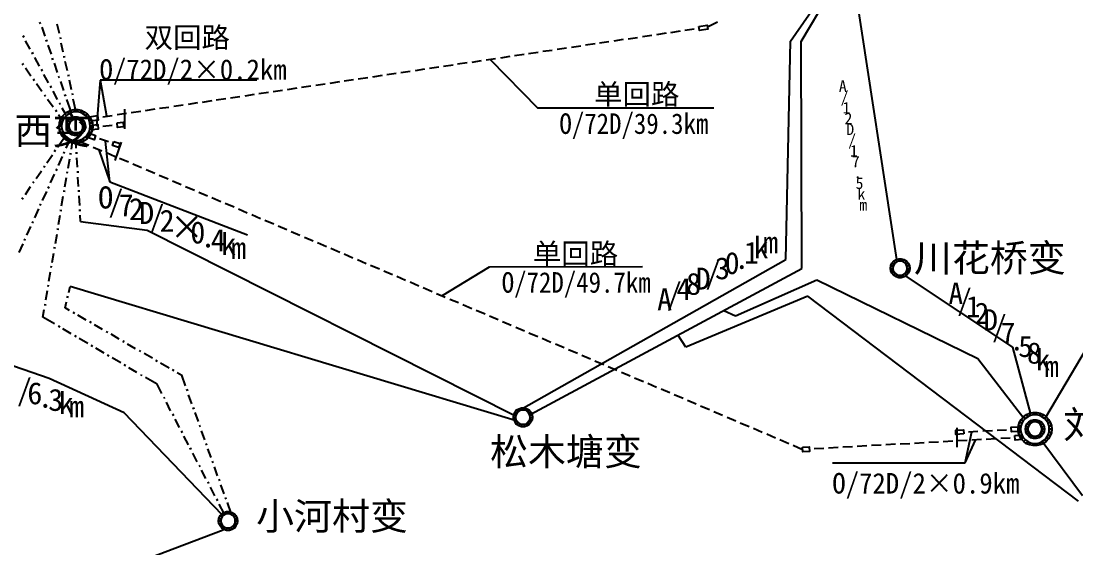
# Model space of a CAD drawing. Header units: metres. Extents: x 17 to 1341, y 17 to 859.
# Drawn here: x 500.1 to 968.8, y 304.2 to 538.3 of the extents above; entities that cross this region are included whole.
import ezdxf

# ---------------------------------------------------------------- set-up
doc = ezdxf.new("R2010")
doc.units = ezdxf.units.M
for name, color, linetype in [('LINES', 7, 'Continuous'), ('POLYLINES', 4, 'Continuous'), ('TEXTS', 3, 'Continuous')]:
    doc.layers.add(name, color=color, linetype=linetype)

msp = doc.modelspace()

# ---------------------------------------------------------------- linework, layer by layer
at = {"layer": 'LINES'}
for p, q in [((841.96, 529.34), (863.35, 560.38)), ((846.71, 529.27), (864.5, 559.37)), ((889.27, 432.36), (869.9, 558.14)), ((508.17, 537.41), (508.89, 537.7)), ((509.25, 535.54), (510.62, 531.58)), ((517.1, 532.73), (516.16, 536.9)), ((799.19, 534.74), (795.02, 534.1)), ((809.56, 537.84), (805.1, 535.61)), ((501.4, 531.65), (500.68, 531.22)), ((510.91, 529.49), (511.77, 529.78)), ((517.96, 530.78), (517.1, 530.64)), ((767.66, 530.06), (763.48, 529.42)), ((773.99, 530.93), (769.82, 530.35)), ((780.33, 531.94), (776.15, 531.29)), ((786.67, 532.87), (782.42, 532.22)), ((793, 533.81), (788.68, 533.16)), ((1056.38, 533.74), (955.29, 362.09)), ((504.14, 525.82), (502.12, 529.56)), ((511.99, 527.62), (513.43, 523.58)), ((518.83, 524.45), (517.96, 528.55)), ((736.12, 525.31), (731.95, 524.74)), ((742.46, 526.32), (738.28, 525.67)), ((748.79, 527.18), (744.62, 526.61)), ((755.13, 528.19), (750.81, 527.54)), ((761.32, 529.06), (757.15, 528.48)), ((839.87, 432.36), (841.96, 529.34)), ((847, 428.4), (846.71, 529.27)), ((505.58, 524.16), (504.71, 523.73)), ((508.24, 518.33), (506.23, 522.07)), ((513.64, 521.42), (514.51, 521.71)), ((519.69, 522.43), (518.83, 522.29)), ((520.7, 516.17), (519.76, 520.34)), ((704.59, 520.63), (700.41, 519.98)), ((710.92, 521.57), (706.75, 520.99)), ((708.47, 521.28), (729.64, 499.68)), ((717.26, 522.5), (713.08, 521.86)), ((723.59, 523.44), (719.27, 522.86)), ((729.79, 524.38), (725.61, 523.8)), ((501.11, 519.41), (500.39, 518.83)), ((504.5, 513.86), (502.05, 517.39)), ((509.61, 516.67), (508.89, 516.24)), ((514.79, 519.55), (516.16, 515.52)), ((673.05, 515.95), (668.87, 515.38)), ((679.39, 516.89), (675.21, 516.24)), ((685.72, 517.82), (681.55, 517.25)), ((692.06, 518.76), (687.74, 518.11)), ((698.25, 519.7), (694.07, 519.12)), ((506.01, 512.35), (505.29, 511.92)), ((512.27, 510.84), (510.26, 514.58)), ((516.52, 513.36), (517.24, 513.65)), ((517.6, 511.49), (518.97, 507.46)), ((521.56, 514.08), (520.7, 513.94)), ((522.43, 507.82), (521.56, 511.99)), ((535.24, 512.06), (533.66, 491.62)), ((604.79, 512.06), (535.24, 512.06)), ((535.24, 512.06), (537.98, 496.22)), ((641.51, 511.27), (637.34, 510.62)), ((647.85, 512.21), (643.67, 511.56)), ((654.19, 513.14), (649.94, 512.5)), ((660.52, 514.08), (656.2, 513.43)), ((666.71, 515.02), (662.54, 514.37)), ((509.39, 506.95), (506.95, 510.41)), ((513.64, 509.18), (512.92, 508.75)), ((516.31, 503.42), (514.29, 507.1)), ((609.98, 506.59), (605.8, 505.94)), ((616.31, 507.53), (612.14, 506.88)), ((622.65, 508.46), (618.33, 507.82)), ((628.84, 509.4), (624.67, 508.75)), ((635.18, 510.34), (631, 509.69)), ((510.91, 505.44), (510.33, 505.01)), ((514.29, 500.04), (511.84, 503.5)), ((517.67, 501.7), (516.95, 501.41)), ((519.26, 505.3), (520.12, 505.58)), ((520.34, 503.42), (522.21, 498.1)), ((523.29, 505.87), (522.43, 505.73)), ((524.44, 498.46), (523.29, 503.64)), ((578.44, 501.91), (574.27, 501.26)), ((584.78, 502.85), (580.6, 502.2)), ((591.11, 503.78), (586.79, 503.14)), ((597.31, 504.72), (593.13, 504.07)), ((603.64, 505.66), (599.47, 505.01)), ((515.95, 498.53), (515.23, 498.1)), ((519.91, 496.8), (518.32, 499.68)), ((546.91, 497.23), (542.73, 496.58)), ((546.11, 499.1), (546.11, 490.46)), ((553.24, 498.1), (549.07, 497.52)), ((559.58, 499.1), (555.26, 498.46)), ((565.77, 499.97), (561.59, 499.39)), ((572.11, 500.98), (567.93, 500.33)), ((807.83, 499.68), (729.64, 499.68)), ((518.18, 494.5), (516.74, 496.58)), ((540.57, 496.22), (536.39, 495.65)), ((540.64, 491.9), (536.39, 491.47)), ((516.31, 482.33), (519.47, 486.86)), ((521.63, 485.28), (520.05, 481.9)), ((522.43, 481.46), (523, 484.78)), ((524.59, 481.82), (524.44, 484.7)), ((530.2, 483.05), (525.95, 484.85)), ((538.99, 484.63), (534.88, 485.93)), ((539.56, 466.85), (537.55, 484.99)), ((544.6, 484.49), (541.72, 476.28)), ((511.55, 475.34), (514, 478.87)), ((515.51, 480.38), (514.79, 480.82)), ((518.32, 478.08), (516.59, 474.19)), ((518.83, 480.1), (519.55, 479.81)), ((522.43, 479.23), (521.56, 479.38)), ((525.16, 479.66), (524.3, 479.66)), ((536.03, 480.53), (532.15, 482.18)), ((534.67, 481.1), (539.56, 466.85)), ((541.94, 478.01), (537.98, 479.74)), ((510.76, 473.33), (510.04, 473.76)), ((520.99, 472.97), (521.71, 477.14)), ((525.16, 473.33), (524.87, 477.5)), ((547.77, 475.56), (543.88, 477.22)), ((553.67, 473.04), (549.71, 474.7)), ((506.8, 468.29), (509.18, 471.82)), ((514.87, 470.3), (513.07, 466.42)), ((515.37, 472.46), (516.09, 472.03)), ((519.55, 464.62), (520.27, 468.79)), ((520.99, 470.88), (520.27, 471.02)), ((525.74, 471.17), (524.87, 471.17)), ((525.59, 464.83), (525.31, 469.01)), ((559.51, 470.52), (555.62, 472.18)), ((565.41, 468.07), (561.45, 469.66)), ((502.05, 461.3), (504.35, 464.76)), ((505.87, 466.27), (505.29, 466.85)), ((511.77, 464.69), (512.63, 464.26)), ((539.56, 466.85), (600.76, 443.38)), ((571.24, 465.55), (567.35, 467.21)), ((577.15, 463.03), (573.19, 464.69)), ((501.11, 459.22), (500.39, 459.79)), ((511.34, 462.53), (509.54, 458.64)), ((518.11, 456.26), (518.83, 460.44)), ((519.69, 462.53), (518.83, 462.67)), ((526.17, 462.67), (525.31, 462.67)), ((526.17, 456.34), (525.88, 460.58)), ((582.98, 460.51), (579.09, 462.17)), ((588.88, 457.99), (584.92, 459.72)), ((507.81, 454.82), (506.08, 450.94)), ((508.31, 456.91), (509.03, 456.62)), ((594.71, 455.54), (590.83, 457.2)), ((600.62, 453.02), (596.66, 454.68)), ((516.74, 447.91), (517.46, 452.09)), ((518.25, 454.03), (517.39, 454.18)), ((526.6, 454.18), (525.74, 454.18)), ((526.46, 449.21), (526.31, 452.09)), ((606.45, 450.5), (602.56, 452.23)), ((504.35, 447.05), (502.55, 443.16)), ((504.86, 449.14), (505.58, 448.85)), ((516.81, 445.68), (515.95, 445.82)), ((556.05, 445.18), (526.53, 449.14)), ((612.35, 448.06), (608.39, 449.71)), ((618.19, 445.54), (614.3, 447.19)), ((501.26, 441.36), (502.12, 441.07)), ((515.37, 439.42), (516.09, 443.66)), ((719.42, 362.81), (556.05, 445.18)), ((624.02, 443.02), (620.13, 444.67)), ((629.92, 440.57), (626.03, 442.15)), ((500.83, 439.34), (499.03, 435.46)), ((515.37, 437.33), (514.51, 437.47)), ((635.83, 437.98), (631.87, 439.7)), ((641.66, 435.53), (637.77, 437.18)), ((513.93, 431.06), (514.65, 435.24)), ((647.49, 433.01), (643.6, 434.66)), ((653.39, 430.49), (649.51, 432.22)), ((722.23, 365.83), (839.87, 432.36)), ((512.49, 422.71), (513.21, 426.89)), ((513.93, 428.98), (513.21, 429.12)), ((659.3, 428.04), (655.34, 429.7)), ((665.13, 425.52), (661.24, 427.18)), ((687.02, 416.16), (708.19, 429.12)), ((708.19, 429.12), (776.15, 429.26)), ((726.55, 363.67), (847, 428.4)), ((670.96, 423), (667.07, 424.73)), ((676.87, 420.55), (672.98, 422.21)), ((817.48, 407.3), (853.63, 423.36)), ((853.63, 423.36), (925.19, 388.3)), ((940.82, 393.41), (893.08, 425.16)), ((511.05, 414.36), (511.77, 418.54)), ((512.63, 420.48), (511.77, 420.62)), ((521.27, 417.67), (521.85, 420.34)), ((719.63, 360.86), (521.85, 420.34)), ((682.77, 418.03), (678.81, 419.69)), ((688.6, 415.51), (684.71, 417.17)), ((512.56, 379.44), (410.25, 414.79)), ((519.69, 410.9), (520.27, 413.5)), ((521.13, 415.44), (520.27, 415.73)), ((694.43, 413.06), (690.55, 414.65)), ((849.67, 416.09), (795.45, 393.34)), ((969.91, 324.94), (849.67, 416.09)), ((509.75, 406.73), (510.33, 410.18)), ((511.19, 412.13), (510.33, 412.27)), ((521.63, 409.75), (519.62, 410.9)), ((523.72, 408.96), (523.29, 408.24)), ((700.34, 410.47), (696.45, 412.2)), ((706.24, 408.02), (702.28, 409.68)), ((812.3, 409.75), (817.48, 407.3)), ((515.01, 403.7), (509.83, 406.73)), ((528.98, 405.43), (525.38, 407.59)), ((531.07, 404.78), (530.63, 404.06)), ((536.32, 401.18), (532.72, 403.27)), ((712.07, 405.5), (708.19, 407.16)), ((717.91, 402.98), (714.02, 404.71)), ((517.1, 402.91), (516.67, 402.19)), ((522.35, 399.38), (518.61, 401.54)), ((524.44, 398.59), (524.01, 397.87)), ((538.41, 400.46), (537.98, 399.74)), ((543.67, 396.94), (540.07, 399.1)), ((723.81, 400.54), (719.92, 402.19)), ((729.71, 398.02), (725.75, 399.67)), ((795.45, 393.34), (791.92, 398.81)), ((529.7, 395.06), (525.95, 397.22)), ((531.64, 394.27), (531.21, 393.55)), ((545.75, 396.29), (545.32, 395.42)), ((551.01, 392.62), (547.41, 394.78)), ((735.55, 395.5), (731.59, 397.22)), ((741.38, 393.05), (737.49, 394.7)), ((537.04, 390.74), (533.3, 392.9)), ((538.99, 389.95), (538.55, 389.23)), ((553.1, 391.97), (552.67, 391.25)), ((558.43, 388.44), (554.75, 390.53)), ((747.28, 390.53), (743.39, 392.18)), ((753.11, 388.01), (749.23, 389.66)), ((948.81, 363.67), (940.82, 393.41)), ((544.39, 386.42), (540.64, 388.58)), ((546.33, 385.63), (545.9, 384.91)), ((560.44, 387.65), (560.01, 386.93)), ((565.84, 384.12), (562.1, 386.28)), ((759.02, 385.56), (755.06, 387.14)), ((764.85, 382.97), (760.96, 384.7)), ((925.19, 388.3), (945.71, 361.87)), ((551.59, 382.1), (547.99, 384.26)), ((553.67, 381.31), (553.24, 380.59)), ((560.51, 376.92), (555.33, 379.94)), ((567.79, 383.47), (567.35, 382.75)), ((571.46, 380.81), (569.44, 381.96)), ((573.11, 376.27), (571.46, 380.88)), ((770.75, 380.52), (766.87, 382.18)), ((776.59, 378), (772.7, 379.66)), ((545.9, 364.25), (512.56, 379.44)), ((562.67, 372.74), (560.51, 376.92)), ((782.49, 375.48), (778.53, 377.21)), ((564.04, 370.94), (563.32, 370.66)), ((574.27, 374.4), (573.4, 374.11)), ((575.99, 368.21), (574.55, 372.24)), ((788.32, 373.03), (784.43, 374.69)), ((794.23, 370.51), (790.34, 372.17)), ((566.56, 365.11), (564.69, 368.93)), ((577.15, 366.34), (576.28, 366.05)), ((800.06, 367.99), (796.17, 369.72)), ((805.96, 365.54), (802, 367.13)), ((589.46, 318.82), (545.9, 364.25)), ((567.93, 363.46), (567.21, 363.02)), ((570.52, 357.62), (568.58, 361.37)), ((578.87, 360.29), (577.43, 364.32)), ((811.79, 363.02), (807.91, 364.68)), ((817.7, 360.5), (813.81, 362.16)), ((579.88, 358.42), (579.16, 358.13)), ((581.68, 352.22), (580.24, 356.26)), ((823.53, 358.06), (819.64, 359.64)), ((829.43, 355.46), (825.47, 357.19)), ((915.83, 357.55), (915.83, 348.91)), ((927.43, 356.18), (931.67, 356.4)), ((933.76, 356.54), (938.01, 356.69)), ((571.82, 355.97), (571.1, 355.54)), ((574.48, 350.06), (572.47, 353.88)), ((835.27, 353.02), (831.38, 354.67)), ((841.17, 350.5), (837.28, 352.15)), ((914.03, 351.58), (909.86, 351.36)), ((920.44, 351.94), (916.19, 351.72)), ((919.58, 342), (922.6, 355.82)), ((919.58, 342), (924.19, 352.08)), ((921.02, 355.82), (925.27, 356.11)), ((926.85, 352.3), (922.53, 352.08)), ((933.19, 352.66), (928.94, 352.37)), ((939.52, 353.02), (935.35, 352.8)), ((575.85, 348.34), (574.99, 348.05)), ((582.76, 350.35), (582.04, 350.06)), ((584.56, 344.3), (583.12, 348.19)), ((847.36, 347.83), (843.11, 349.7)), ((856.72, 348.41), (852.55, 348.19)), ((863.13, 348.77), (858.88, 348.48)), ((869.54, 349.06), (865.22, 348.91)), ((875.87, 349.49), (871.63, 349.2)), ((882.21, 349.78), (878.03, 349.63)), ((888.55, 350.21), (884.37, 349.92)), ((894.95, 350.5), (890.71, 350.28)), ((901.36, 350.93), (897.04, 350.64)), ((907.7, 351.22), (903.45, 351)), ((971.78, 327.38), (954.14, 351.07)), ((578.37, 342.5), (576.35, 346.25)), ((585.64, 342.43), (584.92, 342.14)), ((579.74, 340.85), (579.02, 340.42)), ((582.26, 335.02), (580.31, 338.76)), ((587.44, 336.24), (586, 340.27)), ((860.68, 342), (919.58, 342)), ((583.63, 333.22), (582.91, 332.93)), ((588.52, 334.37), (587.8, 334.08)), ((586.15, 327.38), (584.27, 331.2)), ((590.32, 328.18), (588.88, 332.21)), ((587.51, 325.73), (586.79, 325.3)), ((590.32, 319.46), (588.16, 323.64)), ((591.4, 326.3), (590.68, 326.02)), ((593.42, 319.68), (591.76, 324.29)), ((589.82, 312.12), (280.79, 194.83))]:
    msp.add_line(p, q, dxfattribs=at)
at = {"layer": 'POLYLINES'}
for points in [[(801.21, 535.97), (804.95, 536.54), (805.24, 534.67), (801.5, 534.1), (801.21, 535.97)], [(801.21, 535.97), (804.95, 536.54), (805.24, 534.67), (801.5, 534.1), (801.21, 535.97)], [(520.27, 496.37), (519.26, 495.36), (518.39, 495.94), (519.55, 497.09), (520.27, 496.37)], [(520.27, 496.37), (519.26, 495.36), (518.39, 495.94), (519.55, 497.09), (520.27, 496.37)], [(521.27, 497.09), (520.27, 496.37), (519.55, 497.09), (520.7, 497.95), (521.27, 497.09)], [(521.27, 497.09), (520.27, 496.37), (519.55, 497.09), (520.7, 497.95), (521.27, 497.09)], [(522.43, 497.66), (521.27, 497.09), (520.7, 497.95), (522.14, 498.67), (522.43, 497.66)], [(522.43, 497.66), (521.27, 497.09), (520.7, 497.95), (522.14, 498.67), (522.43, 497.66)], [(523.87, 497.95), (522.43, 497.66), (522.14, 498.67), (523.72, 498.96), (523.87, 497.95)], [(523.87, 497.95), (522.43, 497.66), (522.14, 498.67), (523.72, 498.96), (523.87, 497.95)], [(525.16, 497.95), (523.87, 497.95), (523.72, 498.96), (525.31, 498.96), (525.16, 497.95)], [(525.16, 497.95), (523.87, 497.95), (523.72, 498.96), (525.31, 498.96), (525.16, 497.95)], [(526.46, 497.66), (525.16, 497.95), (525.31, 498.96), (526.75, 498.67), (526.46, 497.66)], [(526.46, 497.66), (525.16, 497.95), (525.31, 498.96), (526.75, 498.67), (526.46, 497.66)], [(527.61, 497.09), (526.46, 497.66), (526.75, 498.67), (528.19, 497.95), (527.61, 497.09)], [(527.61, 497.09), (526.46, 497.66), (526.75, 498.67), (528.19, 497.95), (527.61, 497.09)], [(528.76, 496.37), (527.61, 497.09), (528.19, 497.95), (529.48, 497.09), (528.76, 496.37)], [(528.76, 496.37), (527.61, 497.09), (528.19, 497.95), (529.48, 497.09), (528.76, 496.37)], [(529.63, 495.36), (528.76, 496.37), (529.48, 497.09), (530.49, 495.94), (529.63, 495.36)], [(529.63, 495.36), (528.76, 496.37), (529.48, 497.09), (530.49, 495.94), (529.63, 495.36)], [(518.25, 492.91), (518.11, 491.62), (516.95, 491.62), (517.24, 493.06), (518.25, 492.91)], [(518.25, 492.91), (518.11, 491.62), (516.95, 491.62), (517.24, 493.06), (518.25, 492.91)], [(518.68, 494.21), (518.25, 492.91), (517.24, 493.06), (517.67, 494.64), (518.68, 494.21)], [(518.68, 494.21), (518.25, 492.91), (517.24, 493.06), (517.67, 494.64), (518.68, 494.21)], [(519.26, 495.36), (518.68, 494.21), (517.67, 494.64), (518.39, 495.94), (519.26, 495.36)], [(519.26, 495.36), (518.68, 494.21), (517.67, 494.64), (518.39, 495.94), (519.26, 495.36)], [(521.42, 492.48), (521.27, 491.62), (520.27, 491.62), (520.41, 492.77), (521.42, 492.48)], [(521.42, 492.48), (521.27, 491.62), (520.27, 491.62), (520.41, 492.77), (521.42, 492.48)], [(521.85, 493.34), (521.42, 492.48), (520.41, 492.77), (520.84, 493.92), (521.85, 493.34)], [(521.85, 493.34), (521.42, 492.48), (520.41, 492.77), (520.84, 493.92), (521.85, 493.34)], [(522.43, 493.92), (521.85, 493.34), (520.84, 493.92), (521.71, 494.78), (522.43, 493.92)], [(522.43, 493.92), (521.85, 493.34), (520.84, 493.92), (521.71, 494.78), (522.43, 493.92)], [(523.15, 494.5), (522.43, 493.92), (521.71, 494.78), (522.71, 495.5), (523.15, 494.5)], [(523.15, 494.5), (522.43, 493.92), (521.71, 494.78), (522.71, 495.5), (523.15, 494.5)], [(524.01, 494.78), (523.15, 494.5), (522.71, 495.5), (523.87, 495.79), (524.01, 494.78)], [(524.01, 494.78), (523.15, 494.5), (522.71, 495.5), (523.87, 495.79), (524.01, 494.78)], [(524.87, 494.78), (524.01, 494.78), (523.87, 495.79), (525.02, 495.79), (524.87, 494.78)], [(524.87, 494.78), (524.01, 494.78), (523.87, 495.79), (525.02, 495.79), (524.87, 494.78)], [(525.74, 494.5), (524.87, 494.78), (525.02, 495.79), (526.17, 495.5), (525.74, 494.5)], [(525.74, 494.5), (524.87, 494.78), (525.02, 495.79), (526.17, 495.5), (525.74, 494.5)], [(526.6, 493.92), (525.74, 494.5), (526.17, 495.5), (527.18, 494.78), (526.6, 493.92)], [(526.6, 493.92), (525.74, 494.5), (526.17, 495.5), (527.18, 494.78), (526.6, 493.92)], [(527.18, 493.34), (526.6, 493.92), (527.18, 494.78), (528.04, 493.92), (527.18, 493.34)], [(527.18, 493.34), (526.6, 493.92), (527.18, 494.78), (528.04, 493.92), (527.18, 493.34)], [(527.47, 492.48), (527.18, 493.34), (528.04, 493.92), (528.47, 492.77), (527.47, 492.48)], [(527.47, 492.48), (527.18, 493.34), (528.04, 493.92), (528.47, 492.77), (527.47, 492.48)], [(527.61, 491.62), (527.47, 492.48), (528.47, 492.77), (528.76, 491.62), (527.61, 491.62)], [(527.61, 491.62), (527.47, 492.48), (528.47, 492.77), (528.76, 491.62), (527.61, 491.62)], [(530.35, 494.21), (529.63, 495.36), (530.49, 495.94), (531.21, 494.64), (530.35, 494.21)], [(530.35, 494.21), (529.63, 495.36), (530.49, 495.94), (531.21, 494.64), (530.35, 494.21)], [(530.63, 492.91), (530.35, 494.21), (531.21, 494.64), (531.79, 493.06), (530.63, 492.91)], [(530.63, 492.91), (530.35, 494.21), (531.21, 494.64), (531.79, 493.06), (530.63, 492.91)], [(530.49, 495.79), (534.09, 496.37), (534.38, 494.35), (530.78, 493.78), (530.49, 495.79)], [(530.49, 495.79), (534.09, 496.37), (534.38, 494.35), (530.78, 493.78), (530.49, 495.79)], [(530.78, 491.62), (530.63, 492.91), (531.79, 493.06), (531.93, 491.62), (530.78, 491.62)], [(530.78, 491.62), (530.63, 492.91), (531.79, 493.06), (531.93, 491.62), (530.78, 491.62)], [(531.35, 492.05), (534.23, 492.34), (534.38, 490.32), (531.5, 490.03), (531.35, 492.05)], [(531.35, 492.05), (534.23, 492.34), (534.38, 490.32), (531.5, 490.03), (531.35, 492.05)], [(542.73, 493.06), (545.47, 493.34), (545.61, 491.33), (542.87, 491.04), (542.73, 493.06)], [(542.73, 493.06), (545.47, 493.34), (545.61, 491.33), (542.87, 491.04), (542.73, 493.06)], [(518.11, 491.62), (518.25, 490.32), (517.24, 490.03), (516.95, 491.62), (518.11, 491.62)], [(518.11, 491.62), (518.25, 490.32), (517.24, 490.03), (516.95, 491.62), (518.11, 491.62)], [(518.25, 490.32), (518.68, 489.02), (517.67, 488.59), (517.24, 490.03), (518.25, 490.32)], [(518.25, 490.32), (518.68, 489.02), (517.67, 488.59), (517.24, 490.03), (518.25, 490.32)], [(518.68, 489.02), (519.26, 487.87), (518.39, 487.15), (517.67, 488.59), (518.68, 489.02)], [(518.68, 489.02), (519.26, 487.87), (518.39, 487.15), (517.67, 488.59), (518.68, 489.02)], [(519.26, 487.87), (520.27, 486.86), (519.55, 486), (518.39, 487.15), (519.26, 487.87)], [(519.26, 487.87), (520.27, 486.86), (519.55, 486), (518.39, 487.15), (519.26, 487.87)], [(521.27, 491.62), (521.42, 490.61), (520.41, 490.32), (520.27, 491.62), (521.27, 491.62)], [(521.27, 491.62), (521.42, 490.61), (520.41, 490.32), (520.27, 491.62), (521.27, 491.62)], [(521.42, 490.61), (521.85, 489.89), (520.84, 489.31), (520.41, 490.32), (521.42, 490.61)], [(521.42, 490.61), (521.85, 489.89), (520.84, 489.31), (520.41, 490.32), (521.42, 490.61)], [(521.85, 489.89), (522.43, 489.17), (521.71, 488.3), (520.84, 489.31), (521.85, 489.89)], [(521.85, 489.89), (522.43, 489.17), (521.71, 488.3), (520.84, 489.31), (521.85, 489.89)], [(522.43, 489.17), (523.15, 488.74), (522.71, 487.73), (521.71, 488.3), (522.43, 489.17)], [(522.43, 489.17), (523.15, 488.74), (522.71, 487.73), (521.71, 488.3), (522.43, 489.17)], [(523.15, 488.74), (524.01, 488.45), (523.87, 487.44), (522.71, 487.73), (523.15, 488.74)], [(523.15, 488.74), (524.01, 488.45), (523.87, 487.44), (522.71, 487.73), (523.15, 488.74)], [(524.01, 488.45), (524.87, 488.45), (525.02, 487.44), (523.87, 487.44), (524.01, 488.45)], [(524.01, 488.45), (524.87, 488.45), (525.02, 487.44), (523.87, 487.44), (524.01, 488.45)], [(524.87, 488.45), (525.74, 488.74), (526.17, 487.73), (525.02, 487.44), (524.87, 488.45)], [(524.87, 488.45), (525.74, 488.74), (526.17, 487.73), (525.02, 487.44), (524.87, 488.45)], [(525.74, 488.74), (526.6, 489.17), (527.18, 488.3), (526.17, 487.73), (525.74, 488.74)], [(525.74, 488.74), (526.6, 489.17), (527.18, 488.3), (526.17, 487.73), (525.74, 488.74)], [(526.6, 489.17), (527.18, 489.89), (528.04, 489.31), (527.18, 488.3), (526.6, 489.17)], [(526.6, 489.17), (527.18, 489.89), (528.04, 489.31), (527.18, 488.3), (526.6, 489.17)], [(527.18, 489.89), (527.47, 490.61), (528.47, 490.32), (528.04, 489.31), (527.18, 489.89)], [(527.18, 489.89), (527.47, 490.61), (528.47, 490.32), (528.04, 489.31), (527.18, 489.89)], [(527.47, 490.61), (527.61, 491.62), (528.76, 491.62), (528.47, 490.32), (527.47, 490.61)], [(527.47, 490.61), (527.61, 491.62), (528.76, 491.62), (528.47, 490.32), (527.47, 490.61)], [(528.76, 486.86), (529.63, 487.87), (530.49, 487.15), (529.48, 486), (528.76, 486.86)], [(528.76, 486.86), (529.63, 487.87), (530.49, 487.15), (529.48, 486), (528.76, 486.86)], [(529.63, 487.87), (530.35, 489.02), (531.21, 488.59), (530.49, 487.15), (529.63, 487.87)], [(529.63, 487.87), (530.35, 489.02), (531.21, 488.59), (530.49, 487.15), (529.63, 487.87)], [(530.35, 488.45), (533.23, 487.44), (532.51, 485.57), (529.77, 486.58), (530.35, 488.45)], [(530.35, 488.45), (533.23, 487.44), (532.51, 485.57), (529.77, 486.58), (530.35, 488.45)], [(530.35, 489.02), (530.63, 490.32), (531.79, 490.03), (531.21, 488.59), (530.35, 489.02)], [(530.35, 489.02), (530.63, 490.32), (531.79, 490.03), (531.21, 488.59), (530.35, 489.02)], [(530.63, 490.32), (530.78, 491.62), (531.93, 491.62), (531.79, 490.03), (530.63, 490.32)], [(530.63, 490.32), (530.78, 491.62), (531.93, 491.62), (531.79, 490.03), (530.63, 490.32)], [(520.27, 486.86), (521.27, 486), (520.7, 485.14), (519.55, 486), (520.27, 486.86)], [(520.27, 486.86), (521.27, 486), (520.7, 485.14), (519.55, 486), (520.27, 486.86)], [(521.27, 486), (522.43, 485.57), (522.14, 484.56), (520.7, 485.14), (521.27, 486)], [(521.27, 486), (522.43, 485.57), (522.14, 484.56), (520.7, 485.14), (521.27, 486)], [(522.43, 485.57), (523.87, 485.28), (523.72, 484.13), (522.14, 484.56), (522.43, 485.57)], [(522.43, 485.57), (523.87, 485.28), (523.72, 484.13), (522.14, 484.56), (522.43, 485.57)], [(523.87, 485.28), (525.16, 485.28), (525.31, 484.13), (523.72, 484.13), (523.87, 485.28)], [(523.87, 485.28), (525.16, 485.28), (525.31, 484.13), (523.72, 484.13), (523.87, 485.28)], [(525.16, 485.28), (526.46, 485.57), (526.75, 484.56), (525.31, 484.13), (525.16, 485.28)], [(525.16, 485.28), (526.46, 485.57), (526.75, 484.56), (525.31, 484.13), (525.16, 485.28)], [(526.46, 485.57), (527.61, 486), (528.19, 485.14), (526.75, 484.56), (526.46, 485.57)], [(526.46, 485.57), (527.61, 486), (528.19, 485.14), (526.75, 484.56), (526.46, 485.57)], [(527.61, 486), (528.76, 486.86), (529.48, 486), (528.19, 485.14), (527.61, 486)], [(527.61, 486), (528.76, 486.86), (529.48, 486), (528.19, 485.14), (527.61, 486)], [(541.29, 484.85), (544.17, 483.98), (543.45, 482.11), (540.71, 482.98), (541.29, 484.85)], [(541.29, 484.85), (544.17, 483.98), (543.45, 482.11), (540.71, 482.98), (541.29, 484.85)], [(888.62, 430.85), (888.04, 430.13), (887.03, 430.7), (887.9, 431.71), (888.62, 430.85)], [(888.62, 430.85), (888.04, 430.13), (887.03, 430.7), (887.9, 431.71), (888.62, 430.85)], [(889.34, 431.42), (888.62, 430.85), (887.9, 431.71), (888.91, 432.29), (889.34, 431.42)], [(889.34, 431.42), (888.62, 430.85), (887.9, 431.71), (888.91, 432.29), (889.34, 431.42)], [(890.2, 431.57), (889.34, 431.42), (888.91, 432.29), (890.06, 432.72), (890.2, 431.57)], [(890.2, 431.57), (889.34, 431.42), (888.91, 432.29), (890.06, 432.72), (890.2, 431.57)], [(891.07, 431.57), (890.2, 431.57), (890.06, 432.72), (891.21, 432.72), (891.07, 431.57)], [(891.07, 431.57), (890.2, 431.57), (890.06, 432.72), (891.21, 432.72), (891.07, 431.57)], [(891.93, 431.42), (891.07, 431.57), (891.21, 432.72), (892.51, 432.29), (891.93, 431.42)], [(891.93, 431.42), (891.07, 431.57), (891.21, 432.72), (892.51, 432.29), (891.93, 431.42)], [(892.79, 430.85), (891.93, 431.42), (892.51, 432.29), (893.51, 431.71), (892.79, 430.85)], [(892.79, 430.85), (891.93, 431.42), (892.51, 432.29), (893.51, 431.71), (892.79, 430.85)], [(893.37, 430.13), (892.79, 430.85), (893.51, 431.71), (894.23, 430.7), (893.37, 430.13)], [(893.37, 430.13), (892.79, 430.85), (893.51, 431.71), (894.23, 430.7), (893.37, 430.13)], [(887.61, 429.41), (887.47, 428.4), (886.46, 428.4), (886.6, 429.7), (887.61, 429.41)], [(887.61, 429.41), (887.47, 428.4), (886.46, 428.4), (886.6, 429.7), (887.61, 429.41)], [(887.47, 428.4), (887.61, 427.54), (886.6, 427.25), (886.46, 428.4), (887.47, 428.4)], [(887.47, 428.4), (887.61, 427.54), (886.6, 427.25), (886.46, 428.4), (887.47, 428.4)], [(888.04, 430.13), (887.61, 429.41), (886.6, 429.7), (887.03, 430.7), (888.04, 430.13)], [(888.04, 430.13), (887.61, 429.41), (886.6, 429.7), (887.03, 430.7), (888.04, 430.13)], [(887.61, 427.54), (888.04, 426.82), (887.03, 426.24), (886.6, 427.25), (887.61, 427.54)], [(887.61, 427.54), (888.04, 426.82), (887.03, 426.24), (886.6, 427.25), (887.61, 427.54)], [(888.04, 426.82), (888.62, 426.1), (887.9, 425.23), (887.03, 426.24), (888.04, 426.82)], [(888.04, 426.82), (888.62, 426.1), (887.9, 425.23), (887.03, 426.24), (888.04, 426.82)], [(892.79, 426.1), (893.37, 426.82), (894.23, 426.24), (893.51, 425.23), (892.79, 426.1)], [(892.79, 426.1), (893.37, 426.82), (894.23, 426.24), (893.51, 425.23), (892.79, 426.1)], [(893.66, 429.41), (893.37, 430.13), (894.23, 430.7), (894.81, 429.7), (893.66, 429.41)], [(893.66, 429.41), (893.37, 430.13), (894.23, 430.7), (894.81, 429.7), (893.66, 429.41)], [(893.37, 426.82), (893.66, 427.54), (894.81, 427.25), (894.23, 426.24), (893.37, 426.82)], [(893.37, 426.82), (893.66, 427.54), (894.81, 427.25), (894.23, 426.24), (893.37, 426.82)], [(893.8, 428.4), (893.66, 429.41), (894.81, 429.7), (894.95, 428.4), (893.8, 428.4)], [(893.8, 428.4), (893.66, 429.41), (894.81, 429.7), (894.95, 428.4), (893.8, 428.4)], [(893.66, 427.54), (893.8, 428.4), (894.95, 428.4), (894.81, 427.25), (893.66, 427.54)], [(893.66, 427.54), (893.8, 428.4), (894.95, 428.4), (894.81, 427.25), (893.66, 427.54)], [(888.62, 426.1), (889.34, 425.52), (888.91, 424.66), (887.9, 425.23), (888.62, 426.1)], [(888.62, 426.1), (889.34, 425.52), (888.91, 424.66), (887.9, 425.23), (888.62, 426.1)], [(889.34, 425.52), (890.2, 425.38), (890.06, 424.22), (888.91, 424.66), (889.34, 425.52)], [(889.34, 425.52), (890.2, 425.38), (890.06, 424.22), (888.91, 424.66), (889.34, 425.52)], [(890.2, 425.38), (891.07, 425.38), (891.21, 424.22), (890.06, 424.22), (890.2, 425.38)], [(890.2, 425.38), (891.07, 425.38), (891.21, 424.22), (890.06, 424.22), (890.2, 425.38)], [(891.07, 425.38), (891.93, 425.52), (892.51, 424.66), (891.21, 424.22), (891.07, 425.38)], [(891.07, 425.38), (891.93, 425.52), (892.51, 424.66), (891.21, 424.22), (891.07, 425.38)], [(891.93, 425.52), (892.79, 426.1), (893.51, 425.23), (892.51, 424.66), (891.93, 425.52)], [(891.93, 425.52), (892.79, 426.1), (893.51, 425.23), (892.51, 424.66), (891.93, 425.52)], [(721.72, 365.18), (721, 364.61), (720.28, 365.47), (721.29, 366.05), (721.72, 365.18)], [(721.72, 365.18), (721, 364.61), (720.28, 365.47), (721.29, 366.05), (721.72, 365.18)], [(722.59, 365.33), (721.72, 365.18), (721.29, 366.05), (722.44, 366.48), (722.59, 365.33)], [(722.59, 365.33), (721.72, 365.18), (721.29, 366.05), (722.44, 366.48), (722.59, 365.33)], [(723.59, 365.33), (722.59, 365.33), (722.44, 366.48), (723.74, 366.48), (723.59, 365.33)], [(723.59, 365.33), (722.59, 365.33), (722.44, 366.48), (723.74, 366.48), (723.59, 365.33)], [(724.46, 365.18), (723.59, 365.33), (723.74, 366.48), (724.89, 366.05), (724.46, 365.18)], [(724.46, 365.18), (723.59, 365.33), (723.74, 366.48), (724.89, 366.05), (724.46, 365.18)], [(725.18, 364.61), (724.46, 365.18), (724.89, 366.05), (725.9, 365.47), (725.18, 364.61)], [(725.18, 364.61), (724.46, 365.18), (724.89, 366.05), (725.9, 365.47), (725.18, 364.61)], [(719.99, 363.17), (719.85, 362.16), (718.84, 362.16), (718.99, 363.46), (719.99, 363.17)], [(719.99, 363.17), (719.85, 362.16), (718.84, 362.16), (718.99, 363.46), (719.99, 363.17)], [(719.85, 362.16), (719.99, 361.3), (718.99, 361.01), (718.84, 362.16), (719.85, 362.16)], [(719.85, 362.16), (719.99, 361.3), (718.99, 361.01), (718.84, 362.16), (719.85, 362.16)], [(720.43, 363.89), (719.99, 363.17), (718.99, 363.46), (719.56, 364.46), (720.43, 363.89)], [(720.43, 363.89), (719.99, 363.17), (718.99, 363.46), (719.56, 364.46), (720.43, 363.89)], [(719.99, 361.3), (720.43, 360.58), (719.56, 360), (718.99, 361.01), (719.99, 361.3)], [(719.99, 361.3), (720.43, 360.58), (719.56, 360), (718.99, 361.01), (719.99, 361.3)], [(721, 364.61), (720.43, 363.89), (719.56, 364.46), (720.28, 365.47), (721, 364.61)], [(721, 364.61), (720.43, 363.89), (719.56, 364.46), (720.28, 365.47), (721, 364.61)], [(725.75, 363.89), (725.18, 364.61), (725.9, 365.47), (726.62, 364.46), (725.75, 363.89)], [(725.75, 363.89), (725.18, 364.61), (725.9, 365.47), (726.62, 364.46), (725.75, 363.89)], [(726.19, 363.17), (725.75, 363.89), (726.62, 364.46), (727.19, 363.46), (726.19, 363.17)], [(726.19, 363.17), (725.75, 363.89), (726.62, 364.46), (727.19, 363.46), (726.19, 363.17)], [(725.75, 360.58), (726.19, 361.3), (727.19, 361.01), (726.62, 360), (725.75, 360.58)], [(725.75, 360.58), (726.19, 361.3), (727.19, 361.01), (726.62, 360), (725.75, 360.58)], [(726.33, 362.16), (726.19, 363.17), (727.19, 363.46), (727.34, 362.16), (726.33, 362.16)], [(726.33, 362.16), (726.19, 363.17), (727.19, 363.46), (727.34, 362.16), (726.33, 362.16)], [(726.19, 361.3), (726.33, 362.16), (727.34, 362.16), (727.19, 361.01), (726.19, 361.3)], [(726.19, 361.3), (726.33, 362.16), (727.34, 362.16), (727.19, 361.01), (726.19, 361.3)], [(945.35, 360.72), (944.78, 359.57), (943.77, 360), (944.49, 361.3), (945.35, 360.72)], [(945.35, 360.72), (944.78, 359.57), (943.77, 360), (944.49, 361.3), (945.35, 360.72)], [(946.36, 361.73), (945.35, 360.72), (944.49, 361.3), (945.64, 362.59), (946.36, 361.73)], [(946.36, 361.73), (945.35, 360.72), (944.49, 361.3), (945.64, 362.59), (946.36, 361.73)], [(947.37, 362.45), (946.36, 361.73), (945.64, 362.59), (946.79, 363.46), (947.37, 362.45)], [(947.37, 362.45), (946.36, 361.73), (945.64, 362.59), (946.79, 363.46), (947.37, 362.45)], [(948.67, 363.02), (947.37, 362.45), (946.79, 363.46), (948.23, 364.03), (948.67, 363.02)], [(948.67, 363.02), (947.37, 362.45), (946.79, 363.46), (948.23, 364.03), (948.67, 363.02)], [(949.96, 363.31), (948.67, 363.02), (948.23, 364.03), (949.82, 364.32), (949.96, 363.31)], [(949.96, 363.31), (948.67, 363.02), (948.23, 364.03), (949.82, 364.32), (949.96, 363.31)], [(950.11, 360.14), (949.24, 359.86), (948.81, 360.86), (949.96, 361.15), (950.11, 360.14)], [(950.11, 360.14), (949.24, 359.86), (948.81, 360.86), (949.96, 361.15), (950.11, 360.14)], [(951.26, 363.31), (949.96, 363.31), (949.82, 364.32), (951.4, 364.32), (951.26, 363.31)], [(951.26, 363.31), (949.96, 363.31), (949.82, 364.32), (951.4, 364.32), (951.26, 363.31)], [(950.97, 360.14), (950.11, 360.14), (949.96, 361.15), (951.11, 361.15), (950.97, 360.14)], [(950.97, 360.14), (950.11, 360.14), (949.96, 361.15), (951.11, 361.15), (950.97, 360.14)], [(951.83, 359.86), (950.97, 360.14), (951.11, 361.15), (952.27, 360.86), (951.83, 359.86)], [(951.83, 359.86), (950.97, 360.14), (951.11, 361.15), (952.27, 360.86), (951.83, 359.86)], [(952.55, 363.02), (951.26, 363.31), (951.4, 364.32), (952.84, 364.03), (952.55, 363.02)], [(952.55, 363.02), (951.26, 363.31), (951.4, 364.32), (952.84, 364.03), (952.55, 363.02)], [(953.71, 362.45), (952.55, 363.02), (952.84, 364.03), (954.28, 363.46), (953.71, 362.45)], [(953.71, 362.45), (952.55, 363.02), (952.84, 364.03), (954.28, 363.46), (953.71, 362.45)], [(954.86, 361.73), (953.71, 362.45), (954.28, 363.46), (955.58, 362.59), (954.86, 361.73)], [(954.86, 361.73), (953.71, 362.45), (954.28, 363.46), (955.58, 362.59), (954.86, 361.73)], [(955.72, 360.72), (954.86, 361.73), (955.58, 362.59), (956.59, 361.3), (955.72, 360.72)], [(955.72, 360.72), (954.86, 361.73), (955.58, 362.59), (956.59, 361.3), (955.72, 360.72)], [(956.44, 359.57), (955.72, 360.72), (956.59, 361.3), (957.31, 360), (956.44, 359.57)], [(956.44, 359.57), (955.72, 360.72), (956.59, 361.3), (957.31, 360), (956.44, 359.57)], [(720.43, 360.58), (721, 359.86), (720.28, 358.99), (719.56, 360), (720.43, 360.58)], [(720.43, 360.58), (721, 359.86), (720.28, 358.99), (719.56, 360), (720.43, 360.58)], [(721, 359.86), (721.72, 359.28), (721.29, 358.42), (720.28, 358.99), (721, 359.86)], [(721, 359.86), (721.72, 359.28), (721.29, 358.42), (720.28, 358.99), (721, 359.86)], [(721.72, 359.28), (722.59, 359.14), (722.44, 357.98), (721.29, 358.42), (721.72, 359.28)], [(721.72, 359.28), (722.59, 359.14), (722.44, 357.98), (721.29, 358.42), (721.72, 359.28)], [(722.59, 359.14), (723.59, 359.14), (723.74, 357.98), (722.44, 357.98), (722.59, 359.14)], [(722.59, 359.14), (723.59, 359.14), (723.74, 357.98), (722.44, 357.98), (722.59, 359.14)], [(723.59, 359.14), (724.46, 359.28), (724.89, 358.42), (723.74, 357.98), (723.59, 359.14)], [(723.59, 359.14), (724.46, 359.28), (724.89, 358.42), (723.74, 357.98), (723.59, 359.14)], [(724.46, 359.28), (725.18, 359.86), (725.9, 358.99), (724.89, 358.42), (724.46, 359.28)], [(724.46, 359.28), (725.18, 359.86), (725.9, 358.99), (724.89, 358.42), (724.46, 359.28)], [(725.18, 359.86), (725.75, 360.58), (726.62, 360), (725.9, 358.99), (725.18, 359.86)], [(725.18, 359.86), (725.75, 360.58), (726.62, 360), (725.9, 358.99), (725.18, 359.86)], [(919, 354.82), (915.4, 354.53), (915.4, 356.54), (918.86, 356.69), (919, 354.82)], [(919, 354.82), (915.4, 354.53), (915.4, 356.54), (918.86, 356.69), (919, 354.82)], [(943.77, 355.97), (940.17, 355.82), (940.03, 357.84), (943.63, 357.98), (943.77, 355.97)], [(943.77, 355.97), (940.17, 355.82), (940.03, 357.84), (943.63, 357.98), (943.77, 355.97)], [(944.35, 358.27), (944.2, 356.98), (943.19, 356.98), (943.34, 358.56), (944.35, 358.27)], [(944.35, 358.27), (944.2, 356.98), (943.19, 356.98), (943.34, 358.56), (944.35, 358.27)], [(944.2, 356.98), (944.35, 355.68), (943.34, 355.39), (943.19, 356.98), (944.2, 356.98)], [(944.2, 356.98), (944.35, 355.68), (943.34, 355.39), (943.19, 356.98), (944.2, 356.98)], [(944.78, 359.57), (944.35, 358.27), (943.34, 358.56), (943.77, 360), (944.78, 359.57)], [(944.78, 359.57), (944.35, 358.27), (943.34, 358.56), (943.77, 360), (944.78, 359.57)], [(947.51, 357.84), (947.37, 356.98), (946.36, 356.98), (946.51, 358.13), (947.51, 357.84)], [(947.51, 357.84), (947.37, 356.98), (946.36, 356.98), (946.51, 358.13), (947.51, 357.84)], [(947.37, 356.98), (947.51, 356.11), (946.51, 355.82), (946.36, 356.98), (947.37, 356.98)], [(947.37, 356.98), (947.51, 356.11), (946.51, 355.82), (946.36, 356.98), (947.37, 356.98)], [(947.95, 358.7), (947.51, 357.84), (946.51, 358.13), (946.94, 359.28), (947.95, 358.7)], [(947.95, 358.7), (947.51, 357.84), (946.51, 358.13), (946.94, 359.28), (947.95, 358.7)], [(948.52, 359.42), (947.95, 358.7), (946.94, 359.28), (947.8, 360.14), (948.52, 359.42)], [(948.52, 359.42), (947.95, 358.7), (946.94, 359.28), (947.8, 360.14), (948.52, 359.42)], [(949.24, 359.86), (948.52, 359.42), (947.8, 360.14), (948.81, 360.86), (949.24, 359.86)], [(949.24, 359.86), (948.52, 359.42), (947.8, 360.14), (948.81, 360.86), (949.24, 359.86)], [(952.7, 359.42), (951.83, 359.86), (952.27, 360.86), (953.42, 360.14), (952.7, 359.42)], [(952.7, 359.42), (951.83, 359.86), (952.27, 360.86), (953.42, 360.14), (952.7, 359.42)], [(953.27, 358.7), (952.7, 359.42), (953.42, 360.14), (954.14, 359.28), (953.27, 358.7)], [(953.27, 358.7), (952.7, 359.42), (953.42, 360.14), (954.14, 359.28), (953.27, 358.7)], [(953.56, 357.84), (953.27, 358.7), (954.14, 359.28), (954.71, 358.13), (953.56, 357.84)], [(953.56, 357.84), (953.27, 358.7), (954.14, 359.28), (954.71, 358.13), (953.56, 357.84)], [(953.71, 356.98), (953.56, 357.84), (954.71, 358.13), (954.86, 356.98), (953.71, 356.98)], [(953.71, 356.98), (953.56, 357.84), (954.71, 358.13), (954.86, 356.98), (953.71, 356.98)], [(953.56, 356.11), (953.71, 356.98), (954.86, 356.98), (954.71, 355.82), (953.56, 356.11)], [(953.56, 356.11), (953.71, 356.98), (954.86, 356.98), (954.71, 355.82), (953.56, 356.11)], [(956.87, 358.27), (956.44, 359.57), (957.31, 360), (957.88, 358.56), (956.87, 358.27)], [(956.87, 358.27), (956.44, 359.57), (957.31, 360), (957.88, 358.56), (956.87, 358.27)], [(956.87, 356.98), (956.87, 358.27), (957.88, 358.56), (958.03, 356.98), (956.87, 356.98)], [(956.87, 356.98), (956.87, 358.27), (957.88, 358.56), (958.03, 356.98), (956.87, 356.98)], [(956.87, 355.68), (956.87, 356.98), (958.03, 356.98), (957.88, 355.39), (956.87, 355.68)], [(956.87, 355.68), (956.87, 356.98), (958.03, 356.98), (957.88, 355.39), (956.87, 355.68)], [(941.61, 354.1), (944.63, 354.24), (944.78, 352.37), (941.75, 352.08), (941.61, 354.1)], [(941.61, 354.1), (944.63, 354.24), (944.78, 352.37), (941.75, 352.08), (941.61, 354.1)], [(944.35, 355.68), (944.78, 354.38), (943.77, 353.95), (943.34, 355.39), (944.35, 355.68)], [(944.35, 355.68), (944.78, 354.38), (943.77, 353.95), (943.34, 355.39), (944.35, 355.68)], [(944.78, 354.38), (945.35, 353.23), (944.49, 352.66), (943.77, 353.95), (944.78, 354.38)], [(944.78, 354.38), (945.35, 353.23), (944.49, 352.66), (943.77, 353.95), (944.78, 354.38)], [(945.35, 353.23), (946.36, 352.22), (945.64, 351.5), (944.49, 352.66), (945.35, 353.23)], [(945.35, 353.23), (946.36, 352.22), (945.64, 351.5), (944.49, 352.66), (945.35, 353.23)], [(946.36, 352.22), (947.37, 351.5), (946.79, 350.5), (945.64, 351.5), (946.36, 352.22)], [(946.36, 352.22), (947.37, 351.5), (946.79, 350.5), (945.64, 351.5), (946.36, 352.22)], [(947.51, 356.11), (947.95, 355.25), (946.94, 354.67), (946.51, 355.82), (947.51, 356.11)], [(947.51, 356.11), (947.95, 355.25), (946.94, 354.67), (946.51, 355.82), (947.51, 356.11)], [(947.95, 355.25), (948.52, 354.53), (947.8, 353.81), (946.94, 354.67), (947.95, 355.25)], [(947.95, 355.25), (948.52, 354.53), (947.8, 353.81), (946.94, 354.67), (947.95, 355.25)], [(948.52, 354.53), (949.24, 354.1), (948.81, 353.09), (947.8, 353.81), (948.52, 354.53)], [(948.52, 354.53), (949.24, 354.1), (948.81, 353.09), (947.8, 353.81), (948.52, 354.53)], [(949.24, 354.1), (950.11, 353.81), (949.96, 352.8), (948.81, 353.09), (949.24, 354.1)], [(949.24, 354.1), (950.11, 353.81), (949.96, 352.8), (948.81, 353.09), (949.24, 354.1)], [(950.11, 353.81), (950.97, 353.81), (951.11, 352.8), (949.96, 352.8), (950.11, 353.81)], [(950.11, 353.81), (950.97, 353.81), (951.11, 352.8), (949.96, 352.8), (950.11, 353.81)], [(950.97, 353.81), (951.83, 354.1), (952.27, 353.09), (951.11, 352.8), (950.97, 353.81)], [(950.97, 353.81), (951.83, 354.1), (952.27, 353.09), (951.11, 352.8), (950.97, 353.81)], [(951.83, 354.1), (952.7, 354.53), (953.42, 353.81), (952.27, 353.09), (951.83, 354.1)], [(951.83, 354.1), (952.7, 354.53), (953.42, 353.81), (952.27, 353.09), (951.83, 354.1)], [(952.7, 354.53), (953.27, 355.25), (954.14, 354.67), (953.42, 353.81), (952.7, 354.53)], [(952.7, 354.53), (953.27, 355.25), (954.14, 354.67), (953.42, 353.81), (952.7, 354.53)], [(953.27, 355.25), (953.56, 356.11), (954.71, 355.82), (954.14, 354.67), (953.27, 355.25)], [(953.27, 355.25), (953.56, 356.11), (954.71, 355.82), (954.14, 354.67), (953.27, 355.25)], [(953.71, 351.5), (954.86, 352.22), (955.58, 351.5), (954.28, 350.5), (953.71, 351.5)], [(953.71, 351.5), (954.86, 352.22), (955.58, 351.5), (954.28, 350.5), (953.71, 351.5)], [(954.86, 352.22), (955.72, 353.23), (956.59, 352.66), (955.58, 351.5), (954.86, 352.22)], [(954.86, 352.22), (955.72, 353.23), (956.59, 352.66), (955.58, 351.5), (954.86, 352.22)], [(955.72, 353.23), (956.44, 354.38), (957.31, 353.95), (956.59, 352.66), (955.72, 353.23)], [(955.72, 353.23), (956.44, 354.38), (957.31, 353.95), (956.59, 352.66), (955.72, 353.23)], [(956.44, 354.38), (956.87, 355.68), (957.88, 355.39), (957.31, 353.95), (956.44, 354.38)], [(956.44, 354.38), (956.87, 355.68), (957.88, 355.39), (957.31, 353.95), (956.44, 354.38)], [(847.29, 348.91), (850.31, 349.06), (850.46, 347.04), (847.43, 346.9), (847.29, 348.91)], [(847.29, 348.91), (850.31, 349.06), (850.46, 347.04), (847.43, 346.9), (847.29, 348.91)], [(947.37, 351.5), (948.67, 350.93), (948.23, 349.92), (946.79, 350.5), (947.37, 351.5)], [(947.37, 351.5), (948.67, 350.93), (948.23, 349.92), (946.79, 350.5), (947.37, 351.5)], [(948.67, 350.93), (949.96, 350.64), (949.82, 349.63), (948.23, 349.92), (948.67, 350.93)], [(948.67, 350.93), (949.96, 350.64), (949.82, 349.63), (948.23, 349.92), (948.67, 350.93)], [(949.96, 350.64), (951.26, 350.64), (951.4, 349.63), (949.82, 349.63), (949.96, 350.64)], [(949.96, 350.64), (951.26, 350.64), (951.4, 349.63), (949.82, 349.63), (949.96, 350.64)], [(951.26, 350.64), (952.55, 350.93), (952.84, 349.92), (951.4, 349.63), (951.26, 350.64)], [(951.26, 350.64), (952.55, 350.93), (952.84, 349.92), (951.4, 349.63), (951.26, 350.64)], [(952.55, 350.93), (953.71, 351.5), (954.28, 350.5), (952.84, 349.92), (952.55, 350.93)], [(952.55, 350.93), (953.71, 351.5), (954.28, 350.5), (952.84, 349.92), (952.55, 350.93)], [(589.96, 318.53), (589.39, 317.95), (588.52, 318.53), (589.24, 319.39), (589.96, 318.53)], [(589.96, 318.53), (589.39, 317.95), (588.52, 318.53), (589.24, 319.39), (589.96, 318.53)], [(590.68, 319.1), (589.96, 318.53), (589.24, 319.39), (590.25, 319.97), (590.68, 319.1)], [(590.68, 319.1), (589.96, 318.53), (589.24, 319.39), (590.25, 319.97), (590.68, 319.1)], [(591.55, 319.25), (590.68, 319.1), (590.25, 319.97), (591.4, 320.4), (591.55, 319.25)], [(591.55, 319.25), (590.68, 319.1), (590.25, 319.97), (591.4, 320.4), (591.55, 319.25)], [(592.55, 319.25), (591.55, 319.25), (591.4, 320.4), (592.7, 320.4), (592.55, 319.25)], [(592.55, 319.25), (591.55, 319.25), (591.4, 320.4), (592.7, 320.4), (592.55, 319.25)], [(593.42, 319.1), (592.55, 319.25), (592.7, 320.4), (593.85, 319.97), (593.42, 319.1)], [(593.42, 319.1), (592.55, 319.25), (592.7, 320.4), (593.85, 319.97), (593.42, 319.1)], [(594.14, 318.53), (593.42, 319.1), (593.85, 319.97), (594.86, 319.39), (594.14, 318.53)], [(594.14, 318.53), (593.42, 319.1), (593.85, 319.97), (594.86, 319.39), (594.14, 318.53)], [(594.71, 317.95), (594.14, 318.53), (594.86, 319.39), (595.58, 318.53), (594.71, 317.95)], [(594.71, 317.95), (594.14, 318.53), (594.86, 319.39), (595.58, 318.53), (594.71, 317.95)], [(588.95, 317.09), (588.81, 316.22), (587.8, 316.22), (587.95, 317.38), (588.95, 317.09)], [(588.95, 317.09), (588.81, 316.22), (587.8, 316.22), (587.95, 317.38), (588.95, 317.09)], [(588.81, 316.22), (588.95, 315.22), (587.95, 314.93), (587.8, 316.22), (588.81, 316.22)], [(588.81, 316.22), (588.95, 315.22), (587.95, 314.93), (587.8, 316.22), (588.81, 316.22)], [(589.39, 317.95), (588.95, 317.09), (587.95, 317.38), (588.52, 318.53), (589.39, 317.95)], [(589.39, 317.95), (588.95, 317.09), (587.95, 317.38), (588.52, 318.53), (589.39, 317.95)], [(588.95, 315.22), (589.39, 314.5), (588.52, 313.92), (587.95, 314.93), (588.95, 315.22)], [(588.95, 315.22), (589.39, 314.5), (588.52, 313.92), (587.95, 314.93), (588.95, 315.22)], [(589.39, 314.5), (589.96, 313.78), (589.24, 312.91), (588.52, 313.92), (589.39, 314.5)], [(589.39, 314.5), (589.96, 313.78), (589.24, 312.91), (588.52, 313.92), (589.39, 314.5)], [(594.14, 313.78), (594.71, 314.5), (595.58, 313.92), (594.86, 312.91), (594.14, 313.78)], [(594.14, 313.78), (594.71, 314.5), (595.58, 313.92), (594.86, 312.91), (594.14, 313.78)], [(595.15, 317.09), (594.71, 317.95), (595.58, 318.53), (596.15, 317.38), (595.15, 317.09)], [(595.15, 317.09), (594.71, 317.95), (595.58, 318.53), (596.15, 317.38), (595.15, 317.09)], [(594.71, 314.5), (595.15, 315.22), (596.15, 314.93), (595.58, 313.92), (594.71, 314.5)], [(594.71, 314.5), (595.15, 315.22), (596.15, 314.93), (595.58, 313.92), (594.71, 314.5)], [(595.29, 316.22), (595.15, 317.09), (596.15, 317.38), (596.3, 316.22), (595.29, 316.22)], [(595.29, 316.22), (595.15, 317.09), (596.15, 317.38), (596.3, 316.22), (595.29, 316.22)], [(595.15, 315.22), (595.29, 316.22), (596.3, 316.22), (596.15, 314.93), (595.15, 315.22)], [(595.15, 315.22), (595.29, 316.22), (596.3, 316.22), (596.15, 314.93), (595.15, 315.22)], [(589.96, 313.78), (590.68, 313.2), (590.25, 312.34), (589.24, 312.91), (589.96, 313.78)], [(589.96, 313.78), (590.68, 313.2), (590.25, 312.34), (589.24, 312.91), (589.96, 313.78)], [(590.68, 313.2), (591.55, 313.06), (591.4, 311.9), (590.25, 312.34), (590.68, 313.2)], [(590.68, 313.2), (591.55, 313.06), (591.4, 311.9), (590.25, 312.34), (590.68, 313.2)], [(591.55, 313.06), (592.55, 313.06), (592.7, 311.9), (591.4, 311.9), (591.55, 313.06)], [(591.55, 313.06), (592.55, 313.06), (592.7, 311.9), (591.4, 311.9), (591.55, 313.06)], [(592.55, 313.06), (593.42, 313.2), (593.85, 312.34), (592.7, 311.9), (592.55, 313.06)], [(592.55, 313.06), (593.42, 313.2), (593.85, 312.34), (592.7, 311.9), (592.55, 313.06)], [(593.42, 313.2), (594.14, 313.78), (594.86, 312.91), (593.85, 312.34), (593.42, 313.2)], [(593.42, 313.2), (594.14, 313.78), (594.86, 312.91), (593.85, 312.34), (593.42, 313.2)]]:
    msp.add_lwpolyline(points, dxfattribs=at)

# ---------------------------------------------------------------- texts
at = {"layer": 'TEXTS'}
for s, height, width, p in [('双回路', 9.12, 1.066667, (554.97, 526.48)), ('O/72D/2×0.2km', 9.12, 0.957265, (534.95, 512.22)), ('单回路', 9.12, 1.066667, (754.7, 501.28)), ('桃江西变', 12.16, 1.066667, (463.39, 483.57)), ('O/72D/39.3km', 9.12, 0.888889, (739.29, 488.17)), ('单回路', 9.12, 1.066667, (727.48, 430.43)), ('川花桥变', 12.16, 1.066667, (896.83, 426.98)), ('O/72D/49.7km', 9.12, 0.888889, (713.66, 417.61)), ('刘家湾变', 12.16, 1.066667, (963.07, 352.96)), ('松木塘变', 12.16, 1.066667, (708.47, 340.87)), ('O/72D/2×0.9km', 9.12, 0.957265, (860.54, 328.33)), ('小河村变', 12.16, 1.066667, (604.51, 312.21))]:
    msp.add_text(s, height=height, dxfattribs=dict(at, width=width)).set_placement(p)
for s, height, p in [('A', 5.14, (863.46, 506.83)), ('/', 5.14, (864.28, 502.04)), ('1', 5.14, (865.11, 497.25)), ('2', 5.14, (865.93, 492.45)), ('D', 5.14, (866.76, 487.66)), ('/', 5.14, (867.59, 482.86)), ('1', 5.14, (868.41, 478.07)), ('7', 5.14, (869.24, 473.28)), ('5', 5.14, (870.89, 463.69)), ('.', 5.14, (870.06, 468.48)), ('O', 9.82, (534.35, 455.02)), ('k', 5.14, (871.72, 458.89)), ('/', 9.82, (538.89, 453.29)), ('7', 9.82, (543.44, 451.57)), ('2', 9.82, (547.99, 449.84)), ('D', 9.82, (552.54, 448.11)), ('/', 9.82, (557.08, 446.38)), ('m', 5.14, (872.54, 454.1)), ('2', 9.82, (561.63, 444.66)), ('×', 11.12, (566.18, 441.2)), ('0', 9.82, (575.27, 439.47)), ('4', 9.82, (584.37, 436.02)), ('k', 9.82, (588.92, 434.29)), ('k', 9.76, (825.57, 432.8)), ('m', 9.76, (829.85, 435.11)), ('.', 9.82, (579.82, 437.75)), ('m', 9.82, (593.47, 432.56)), ('1', 9.76, (821.28, 430.5)), ('/', 9.76, (804.14, 421.28)), ('3', 9.76, (808.43, 423.58)), ('0', 9.76, (812.71, 425.89)), ('D', 9.76, (799.86, 418.97)), ('.', 9.76, (817, 428.19)), ('/', 9.76, (787.01, 412.06)), ('4', 9.76, (791.29, 414.36)), ('8', 9.76, (795.58, 416.67)), ('A', 9.47, (912.2, 412.57)), ('A', 9.76, (782.72, 409.75)), ('/', 9.47, (916.08, 409.62)), ('1', 9.47, (919.95, 406.68)), ('2', 9.47, (923.82, 403.73)), ('D', 9.47, (927.69, 400.79)), ('/', 9.47, (931.56, 397.84)), ('7', 9.47, (935.44, 394.9)), ('5', 9.47, (943.18, 389.01)), ('8', 9.47, (947.05, 386.06)), ('.', 9.47, (939.31, 391.95)), ('k', 9.47, (950.92, 383.12)), ('m', 9.47, (954.8, 380.17)), ('/', 9.8, (498.26, 369.47)), ('6', 9.8, (502.89, 368.01)), ('3', 9.8, (512.17, 365.08)), ('k', 9.8, (516.81, 363.62)), ('.', 9.8, (507.53, 366.54)), ('m', 9.8, (521.45, 362.15))]:
    msp.add_text(s, height=height, dxfattribs=at).set_placement(p)

doc.saveas('drawing.dxf')
